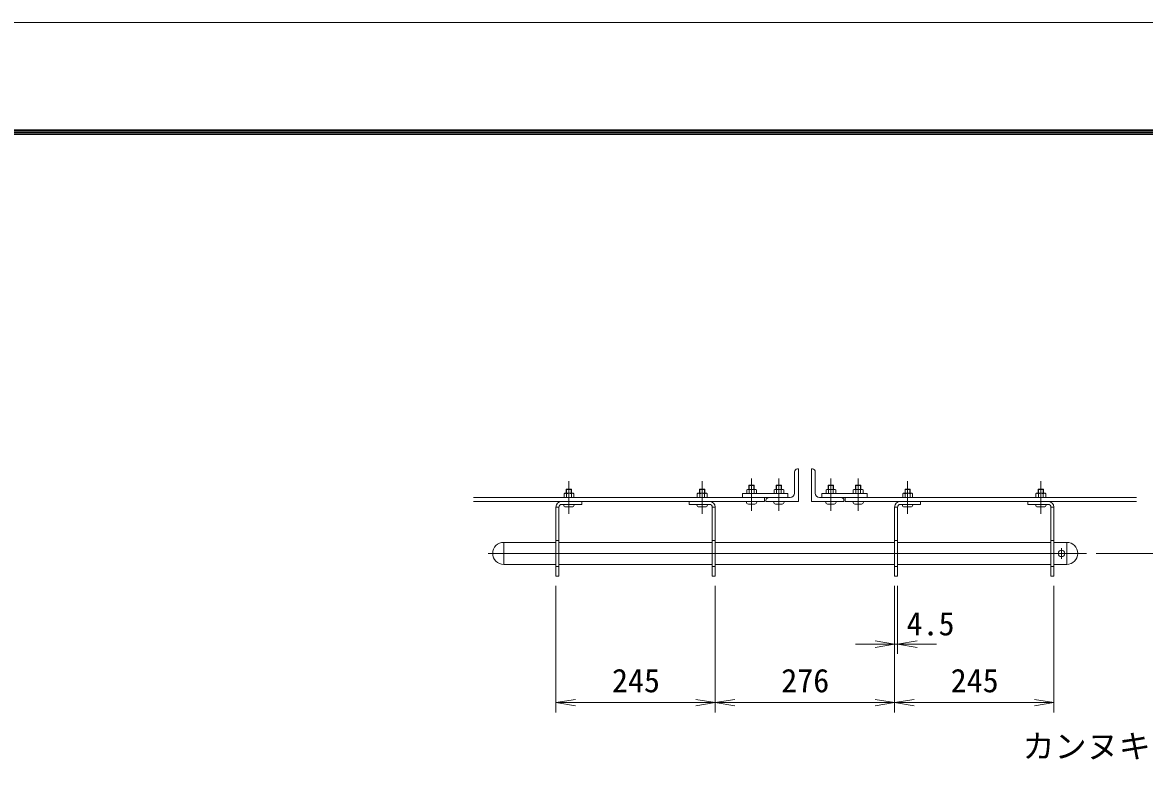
# Model space of a CAD drawing. Units: millimetres, scale not verified, with parts at other scales. Extents: x 1712 to 14312, y -4632 to 4278.
# Drawn here: x 8963 to 12415, y 1982 to 4278 of the extents above; entities that cross this region are included whole.
import ezdxf
from ezdxf.enums import TextEntityAlignment as Align

# ---------------------------------------------------------------- set-up
doc = ezdxf.new("R2010")
doc.units = ezdxf.units.MM
doc.header["$LTSCALE"] = 70
doc.linetypes.add('DASHED', pattern=[7.5, 6, -1.5])
doc.linetypes.add('USER1', pattern=[50.8, 31.75, -6.35, 6.35, -6.35])
for name, color, linetype, lineweight in [('0-0_D-TTL', 7, 'Continuous', 9), ('0-2_D-STR1', 1, 'Continuous', 18), ('0-3_D-BMK', 2, 'USER1', 13), ('0-7_D-STR3', 3, 'Continuous', 13), ('0-9_D-STR-DIM', 7, 'Continuous', 9), ('0-A_0', 7, 'Continuous', 9), ('0-B_D-STR-TXT', 7, 'Continuous', 9)]:
    doc.layers.add(name, color=color, linetype=linetype, lineweight=lineweight)
doc.styles.add('ＭＳ ゴシック', font='')
doc.styles.get('ＭＳ ゴシック').set_extended_font_data('MS Gothic')

# ---------------------------------------------------------------- blocks, each defined once
blk = doc.blocks.new('_Open')
at = {"layer": '0-A_0'}
blk.add_line((-70, 11.67), (0, 0), dxfattribs=at)
blk.add_lwpolyline([(-70, -11.67), (0, 0), (-70, 0)], dxfattribs=at)

msp = doc.modelspace()

# ---------------------------------------------------------------- linework, layer by layer
at = {"layer": '0-0_D-TTL', "color": 2, "lineweight": 18}
msp.add_lwpolyline([(1712.34, 4278.09), (14312.34, 4278.09), (14312.34, -4631.91), (1712.34, -4631.91)], close=True, dxfattribs=at)
at = {"layer": '0-0_D-TTL'}
for points in [[(2117.34, 3948.09), (13907.34, 3948.09), (13907.34, -4301.91), (2117.34, -4301.91)], [(2121.09, 3944.34), (13903.59, 3944.34), (13903.59, -4298.16), (2121.09, -4298.16)], [(2124.84, 3940.59), (13899.84, 3940.59), (13899.84, -4294.41), (2124.84, -4294.41)], [(2128.59, 3936.84), (13896.09, 3936.84), (13896.09, -4290.66), (2128.59, -4290.66)], [(2132.34, 3933.09), (13892.34, 3933.09), (13892.34, -4286.91), (2132.34, -4286.91)]]:
    msp.add_lwpolyline(points, close=True, dxfattribs=at)
at = {"layer": '0-2_D-STR1'}
for p, q in [((11347.43, 2904.14), (11350.43, 2904.14)), ((11350.43, 2904.14), (11350.43, 2804.14)), ((11390.43, 2904.14), (11390.43, 2804.14)), ((11390.43, 2904.14), (11393.43, 2904.14)), ((11338.43, 2829.14), (11338.43, 2895.14)), ((11402.43, 2895.14), (11402.43, 2829.14)), ((11250.43, 2804.14), (11250.43, 2807.14)), ((11250.43, 2804.14), (11350.43, 2804.14)), ((11259.43, 2816.14), (11325.43, 2816.14)), ((11390.43, 2804.14), (11490.43, 2804.14)), ((11415.43, 2816.14), (11481.43, 2816.14)), ((11490.43, 2807.14), (11490.43, 2804.14))]:
    msp.add_line(p, q, dxfattribs=at)
for centre, radius, start, end in [((11347.43, 2895.14), 9, 90, 180), ((11393.43, 2895.14), 9, 0, 90), ((11259.43, 2807.14), 9, 90, 180), ((11325.43, 2829.14), 13, 270, 0), ((11415.43, 2829.14), 13, 180, 270), ((11481.43, 2807.14), 9, 0, 90)]:
    msp.add_arc(centre, radius, start, end, dxfattribs=at)
at = {"layer": '0-3_D-BMK'}
for p, q in [((10644.42, 2765.95), (10644.42, 2865.95)), ((11054.43, 2765.95), (11054.43, 2865.95)), ((11206.43, 2774.95), (11206.43, 2874.95)), ((11290.43, 2774.95), (11290.43, 2874.95)), ((11450.43, 2774.95), (11450.43, 2874.95)), ((11534.43, 2774.95), (11534.43, 2874.95)), ((11686.43, 2765.95), (11686.43, 2865.95)), ((12096.43, 2765.95), (12096.43, 2865.95)), ((12159.93, 2627.84), (12159.93, 2660.28)), ((12236.33, 2644.14), (10396.33, 2644.14))]:
    msp.add_line(p, q, dxfattribs=at)
at = {"layer": '0-7_D-STR3'}
for p, q in [((10636.42, 2841.14), (10637.42, 2842.14)), ((10636.42, 2829.14), (10636.42, 2841.14)), ((10636.42, 2841.14), (10652.42, 2841.14)), ((10637.42, 2829.14), (10637.42, 2842.14)), ((10637.42, 2842.14), (10651.42, 2842.14)), ((10651.42, 2829.14), (10651.42, 2842.14)), ((10651.42, 2842.14), (10652.42, 2841.14)), ((10652.42, 2829.14), (10652.42, 2841.14)), ((11046.43, 2841.14), (11047.43, 2842.14)), ((11046.43, 2829.14), (11046.43, 2841.14)), ((11046.43, 2841.14), (11062.43, 2841.14)), ((11047.43, 2829.14), (11047.43, 2842.14)), ((11047.43, 2842.14), (11061.43, 2842.14)), ((11061.43, 2829.14), (11061.43, 2842.14)), ((11061.43, 2842.14), (11062.43, 2841.14)), ((11062.43, 2829.14), (11062.43, 2841.14)), ((11193.44, 2841.14), (11191.43, 2839.97)), ((11191.43, 2839.97), (11191.43, 2828.14)), ((11219.42, 2841.14), (11193.44, 2841.14)), ((11198.43, 2853.14), (11199.43, 2854.14)), ((11198.43, 2841.14), (11198.43, 2853.14)), ((11198.43, 2853.14), (11214.43, 2853.14)), ((11198.95, 2839.97), (11198.95, 2828.14)), ((11199.43, 2841.14), (11199.43, 2854.14)), ((11199.43, 2854.14), (11213.43, 2854.14)), ((11213.43, 2841.14), (11213.43, 2854.14)), ((11213.43, 2854.14), (11214.43, 2853.14)), ((11213.91, 2839.97), (11213.91, 2828.14)), ((11214.43, 2841.14), (11214.43, 2853.14)), ((11219.42, 2841.14), (11221.43, 2839.97)), ((11221.43, 2839.97), (11221.43, 2828.14)), ((11277.44, 2841.14), (11275.43, 2839.97)), ((11275.43, 2839.97), (11275.43, 2828.14)), ((11303.42, 2841.14), (11277.44, 2841.14)), ((11282.43, 2853.14), (11283.43, 2854.14)), ((11282.43, 2841.14), (11282.43, 2853.14)), ((11282.43, 2853.14), (11298.43, 2853.14)), ((11282.95, 2839.97), (11282.95, 2828.14)), ((11283.43, 2841.14), (11283.43, 2854.14)), ((11283.43, 2854.14), (11297.43, 2854.14)), ((11297.43, 2841.14), (11297.43, 2854.14)), ((11297.43, 2854.14), (11298.43, 2853.14)), ((11297.91, 2839.97), (11297.91, 2828.14)), ((11298.43, 2841.14), (11298.43, 2853.14)), ((11303.42, 2841.14), (11305.43, 2839.97)), ((11305.43, 2839.97), (11305.43, 2828.14)), ((11437.44, 2841.14), (11435.43, 2839.97)), ((11435.43, 2839.97), (11435.43, 2828.14)), ((11437.44, 2841.14), (11463.42, 2841.14)), ((11443.43, 2854.14), (11442.43, 2853.14)), ((11442.43, 2841.14), (11442.43, 2853.14)), ((11458.43, 2853.14), (11442.43, 2853.14)), ((11442.95, 2839.97), (11442.95, 2828.14)), ((11443.43, 2841.14), (11443.43, 2854.14)), ((11457.43, 2854.14), (11443.43, 2854.14)), ((11457.43, 2841.14), (11457.43, 2854.14)), ((11458.43, 2853.14), (11457.43, 2854.14)), ((11457.91, 2839.97), (11457.91, 2828.14)), ((11458.43, 2841.14), (11458.43, 2853.14)), ((11463.42, 2841.14), (11465.43, 2839.97)), ((11465.43, 2839.97), (11465.43, 2828.14)), ((11521.44, 2841.14), (11519.43, 2839.97)), ((11519.43, 2839.97), (11519.43, 2828.14)), ((11521.44, 2841.14), (11547.42, 2841.14)), ((11527.43, 2854.14), (11526.43, 2853.14)), ((11526.43, 2841.14), (11526.43, 2853.14)), ((11542.43, 2853.14), (11526.43, 2853.14)), ((11526.95, 2839.97), (11526.95, 2828.14)), ((11527.43, 2841.14), (11527.43, 2854.14)), ((11541.43, 2854.14), (11527.43, 2854.14)), ((11541.43, 2841.14), (11541.43, 2854.14)), ((11542.43, 2853.14), (11541.43, 2854.14)), ((11541.91, 2839.97), (11541.91, 2828.14)), ((11542.43, 2841.14), (11542.43, 2853.14)), ((11547.42, 2841.14), (11549.43, 2839.97)), ((11549.43, 2839.97), (11549.43, 2828.14)), ((11678.43, 2841.14), (11679.43, 2842.14)), ((11678.43, 2829.14), (11678.43, 2841.14)), ((11678.43, 2841.14), (11694.43, 2841.14)), ((11679.43, 2829.14), (11679.43, 2842.14)), ((11679.43, 2842.14), (11693.43, 2842.14)), ((11693.43, 2829.14), (11693.43, 2842.14)), ((11693.43, 2842.14), (11694.43, 2841.14)), ((11694.43, 2829.14), (11694.43, 2841.14)), ((12088.43, 2841.14), (12089.43, 2842.14)), ((12088.43, 2829.14), (12088.43, 2841.14)), ((12088.43, 2841.14), (12104.43, 2841.14)), ((12089.43, 2829.14), (12089.43, 2842.14)), ((12089.43, 2842.14), (12103.43, 2842.14)), ((12103.43, 2829.14), (12103.43, 2842.14)), ((12103.43, 2842.14), (12104.43, 2841.14)), ((12104.43, 2829.14), (12104.43, 2841.14)), ((11318.43, 2816.14), (10350.43, 2816.14)), ((11246.43, 2804.14), (10350.43, 2804.14)), ((10631.44, 2829.14), (10629.42, 2827.97)), ((10629.42, 2827.97), (10629.42, 2816.14)), ((10657.41, 2829.14), (10631.44, 2829.14)), ((10636.94, 2827.97), (10636.94, 2816.14)), ((10651.91, 2827.97), (10651.91, 2816.14)), ((10657.41, 2829.14), (10659.42, 2827.97)), ((10659.42, 2827.97), (10659.42, 2816.14)), ((10684.43, 2795.14), (10684.43, 2804.14)), ((11014.43, 2795.14), (11014.43, 2804.14)), ((11041.44, 2829.14), (11039.43, 2827.97)), ((11039.43, 2827.97), (11039.43, 2816.14)), ((11067.42, 2829.14), (11041.44, 2829.14)), ((11046.95, 2827.97), (11046.95, 2816.14)), ((11061.91, 2827.97), (11061.91, 2816.14)), ((11067.42, 2829.14), (11069.43, 2827.97)), ((11069.43, 2827.97), (11069.43, 2816.14)), ((11190.43, 2802.14), (11190.43, 2804.14)), ((11222.43, 2802.14), (11222.43, 2804.14)), ((11246.43, 2804.14), (11246.43, 2816.14)), ((11274.43, 2802.14), (11274.43, 2804.14)), ((11306.43, 2802.14), (11306.43, 2804.14)), ((12390.43, 2816.14), (11422.43, 2816.14)), ((11434.43, 2802.14), (11434.43, 2804.14)), ((11466.43, 2802.14), (11466.43, 2804.14)), ((11494.43, 2804.14), (11494.43, 2816.14)), ((11494.43, 2804.14), (12390.43, 2804.14)), ((11518.43, 2802.14), (11518.43, 2804.14)), ((11550.43, 2802.14), (11550.43, 2804.14)), ((11562.43, 2828.14), (11562.43, 2816.14)), ((11673.44, 2829.14), (11671.43, 2827.97)), ((11671.43, 2827.97), (11671.43, 2816.14)), ((11699.41, 2829.14), (11673.44, 2829.14)), ((11678.95, 2827.97), (11678.95, 2816.14)), ((11693.91, 2827.97), (11693.91, 2816.14)), ((11699.41, 2829.14), (11701.43, 2827.97)), ((11701.43, 2827.97), (11701.43, 2816.14)), ((11726.43, 2795.14), (11726.43, 2804.14)), ((12056.43, 2795.14), (12056.43, 2804.14)), ((12083.44, 2829.14), (12081.43, 2827.97)), ((12081.43, 2827.97), (12081.43, 2816.14)), ((12109.41, 2829.14), (12083.44, 2829.14)), ((12088.95, 2827.97), (12088.95, 2816.14)), ((12103.91, 2827.97), (12103.91, 2816.14)), ((12109.41, 2829.14), (12111.43, 2827.97)), ((12111.43, 2827.97), (12111.43, 2816.14)), ((10604.43, 2574.14), (10604.43, 2786.14)), ((10613.43, 2786.14), (10604.43, 2786.14)), ((10613.43, 2574.14), (10613.43, 2786.14)), ((10684.43, 2795.14), (10622.43, 2795.14)), ((10628.42, 2793.14), (10628.42, 2795.14)), ((10634.42, 2787.14), (10654.42, 2787.14)), ((10660.42, 2793.14), (10660.42, 2795.14)), ((11014.43, 2795.14), (11076.43, 2795.14)), ((11038.43, 2793.14), (11038.43, 2795.14)), ((11044.43, 2787.14), (11064.43, 2787.14)), ((11070.43, 2793.14), (11070.43, 2795.14)), ((11085.43, 2786.14), (11094.43, 2786.14)), ((11085.43, 2574.14), (11085.43, 2786.14)), ((11094.43, 2574.14), (11094.43, 2786.14)), ((11196.43, 2796.14), (11216.43, 2796.14)), ((11280.43, 2796.14), (11300.43, 2796.14)), ((11460.43, 2796.14), (11440.43, 2796.14)), ((11544.43, 2796.14), (11524.43, 2796.14)), ((11646.43, 2574.14), (11646.43, 2786.14)), ((11655.43, 2786.14), (11646.43, 2786.14)), ((11655.43, 2574.14), (11655.43, 2786.14)), ((11726.43, 2795.14), (11664.43, 2795.14)), ((11670.43, 2793.14), (11670.43, 2795.14)), ((11676.43, 2787.14), (11696.43, 2787.14)), ((11702.43, 2793.14), (11702.43, 2795.14)), ((12056.43, 2795.14), (12118.43, 2795.14)), ((12080.43, 2793.14), (12080.43, 2795.14)), ((12086.43, 2787.14), (12106.43, 2787.14)), ((12112.43, 2793.14), (12112.43, 2795.14)), ((12127.43, 2786.14), (12136.43, 2786.14)), ((12127.43, 2574.14), (12127.43, 2786.14)), ((12136.43, 2574.14), (12136.43, 2786.14)), ((10443.93, 2678.14), (10443.93, 2610.14)), ((10604.43, 2678.14), (10443.93, 2678.14)), ((11085.43, 2678.14), (10613.43, 2678.14)), ((11646.43, 2678.14), (11094.43, 2678.14)), ((12127.43, 2678.14), (11655.43, 2678.14)), ((12175.93, 2678.14), (12136.43, 2678.14)), ((12175.93, 2678.14), (12175.93, 2610.14)), ((10604.43, 2610.14), (10443.93, 2610.14)), ((11085.43, 2610.14), (10613.43, 2610.14)), ((11646.43, 2610.14), (11094.43, 2610.14)), ((12127.43, 2610.14), (11655.43, 2610.14)), ((12175.93, 2610.14), (12136.43, 2610.14)), ((10613.43, 2574.14), (10604.43, 2574.14)), ((11085.43, 2574.14), (11094.43, 2574.14)), ((11655.43, 2574.14), (11646.43, 2574.14)), ((12127.43, 2574.14), (12136.43, 2574.14))]:
    msp.add_line(p, q, dxfattribs=at)
at = {"layer": '0-7_D-STR3', "linetype": 'DASHED'}
for p, q in [((10613.43, 2684.14), (10604.43, 2684.14)), ((11085.43, 2684.14), (11094.43, 2684.14)), ((11655.43, 2684.14), (11646.43, 2684.14)), ((12127.43, 2684.14), (12136.43, 2684.14)), ((10613.43, 2604.14), (10604.43, 2604.14)), ((11085.43, 2604.14), (11094.43, 2604.14)), ((11655.43, 2604.14), (11646.43, 2604.14)), ((12127.43, 2604.14), (12136.43, 2604.14))]:
    msp.add_line(p, q, dxfattribs=at)
at = {"layer": '0-7_D-STR3'}
for points in [[(11318.43, 2816.14), (11318.43, 2828.14), (11178.43, 2828.14), (11178.43, 2816.14)], [(11422.43, 2816.14), (11422.43, 2828.14), (11562.43, 2828.14)]]:
    msp.add_lwpolyline(points, dxfattribs=at)
msp.add_circle((12159.93, 2644.14), 10, dxfattribs=at)
for centre, radius, start, end in [((11192.72, 2824.1), 17.05, 68.57467, 87.55496), ((11206.43, 2816.48), 24.66, 72.33186, 107.66814), ((11220.14, 2824.1), 17.05, 92.44504, 111.42533), ((11276.72, 2824.1), 17.05, 68.57467, 87.55496), ((11290.43, 2816.48), 24.66, 72.33186, 107.66814), ((11304.14, 2824.1), 17.05, 92.44504, 111.42533), ((11436.72, 2824.1), 17.05, 68.57467, 87.55496), ((11450.43, 2816.48), 24.66, 72.33186, 107.66814), ((11464.14, 2824.1), 17.05, 92.44504, 111.42533), ((11520.72, 2824.1), 17.05, 68.57467, 87.55496), ((11534.43, 2816.48), 24.66, 72.33186, 107.66814), ((11548.14, 2824.1), 17.05, 92.44504, 111.42533), ((10622.43, 2786.14), 18, 90, 180), ((10630.71, 2812.1), 17.05, 68.57467, 87.55496), ((10644.42, 2804.48), 24.66, 72.33186, 107.66814), ((10658.14, 2812.1), 17.05, 92.44504, 111.42533), ((11040.72, 2812.1), 17.05, 68.57467, 87.55496), ((11054.43, 2804.48), 24.66, 72.33186, 107.66814), ((11068.14, 2812.1), 17.05, 92.44504, 111.42533), ((11076.43, 2786.14), 18, 0, 90), ((11196.43, 2802.14), 6, 180, 270), ((11216.43, 2802.14), 6, 270, 0), ((11280.43, 2802.14), 6, 180, 270), ((11300.43, 2802.14), 6, 270, 0), ((11440.43, 2802.14), 6, 180, 270), ((11460.43, 2802.14), 6, 270, 0), ((11524.43, 2802.14), 6, 180, 270), ((11544.43, 2802.14), 6, 270, 0), ((11664.43, 2786.14), 18, 90, 180), ((11672.72, 2812.1), 17.05, 68.57467, 87.55496), ((11686.43, 2804.48), 24.66, 72.33186, 107.66814), ((11700.14, 2812.1), 17.05, 92.44504, 111.42533), ((12082.72, 2812.1), 17.05, 68.57467, 87.55496), ((12096.43, 2804.48), 24.66, 72.33186, 107.66814), ((12110.14, 2812.1), 17.05, 92.44504, 111.42533), ((12118.43, 2786.14), 18, 0, 90), ((10622.43, 2786.14), 9, 90, 180), ((10634.42, 2793.14), 6, 180, 270), ((10654.42, 2793.14), 6, 270, 0), ((11044.43, 2793.14), 6, 180, 270), ((11064.43, 2793.14), 6, 270, 0), ((11076.43, 2786.14), 9, 0, 90), ((11664.43, 2786.14), 9, 90, 180), ((11676.43, 2793.14), 6, 180, 270), ((11696.43, 2793.14), 6, 270, 0), ((12086.43, 2793.14), 6, 180, 270), ((12106.43, 2793.14), 6, 270, 0), ((12118.43, 2786.14), 9, 0, 90), ((10443.93, 2644.14), 34, 90, 270), ((12175.93, 2644.14), 34, 270, 90)]:
    msp.add_arc(centre, radius, start, end, dxfattribs=at)
at = {"layer": '0-9_D-STR-DIM'}
for p, q in [((12266.33, 2644.14), (12698.22, 2644.14)), ((10604.43, 2544.14), (10604.43, 2154.95)), ((11094.43, 2544.14), (11094.43, 2154.95)), ((11094.43, 2544.14), (11094.43, 2154.95)), ((11646.43, 2544.14), (11646.43, 2154.95)), ((11646.43, 2544.14), (11646.43, 2154.95)), ((11646.43, 2544.14), (11646.43, 2334.95)), ((11655.43, 2544.14), (11655.43, 2334.95)), ((12136.43, 2544.14), (12136.43, 2154.95)), ((11586.43, 2364.95), (11526.43, 2364.95)), ((11646.43, 2364.95), (11655.43, 2364.95)), ((11715.43, 2364.95), (11775.43, 2364.95)), ((10664.43, 2184.95), (11034.43, 2184.95)), ((11154.43, 2184.95), (11586.43, 2184.95)), ((11706.43, 2184.95), (12076.43, 2184.95))]:
    msp.add_line(p, q, dxfattribs=at)

# ---------------------------------------------------------------- block references
at = {"layer": '0-9_D-STR-DIM', "xscale": 0.8571429, "yscale": 0.8571429}
for p in [(11646.43, 2364.95), (11094.43, 2184.95), (11646.43, 2184.95), (12136.43, 2184.95)]:
    msp.add_blockref('_Open', p, dxfattribs=at)
at = {"layer": '0-9_D-STR-DIM', "xscale": 0.8571429, "yscale": 0.8571429, "rotation": 180}
for p in [(11655.43, 2364.95), (10604.43, 2184.95), (11094.43, 2184.95), (11646.43, 2184.95)]:
    msp.add_blockref('_Open', p, dxfattribs=at)

# ---------------------------------------------------------------- texts
at = {"layer": '0-9_D-STR-DIM', "style": 'ＭＳ ゴシック'}
for s, p in [('4.5', (11683.16, 2370.18)), ('245', (10776.91, 2195.07)), ('276', (11297.72, 2195.07)), ('245', (11818.9, 2195.07))]:
    msp.add_text(s, height=72.36, dxfattribs=at).set_placement(p, align=Align.BOTTOM_LEFT)
at = {"layer": '0-B_D-STR-TXT', "style": 'ＭＳ ゴシック'}
msp.add_text('カンヌキ φ34x2.3', height=72.36, dxfattribs=at).set_placement((12039.78, 1992.78), align=Align.BOTTOM_LEFT)

doc.saveas('drawing.dxf')
